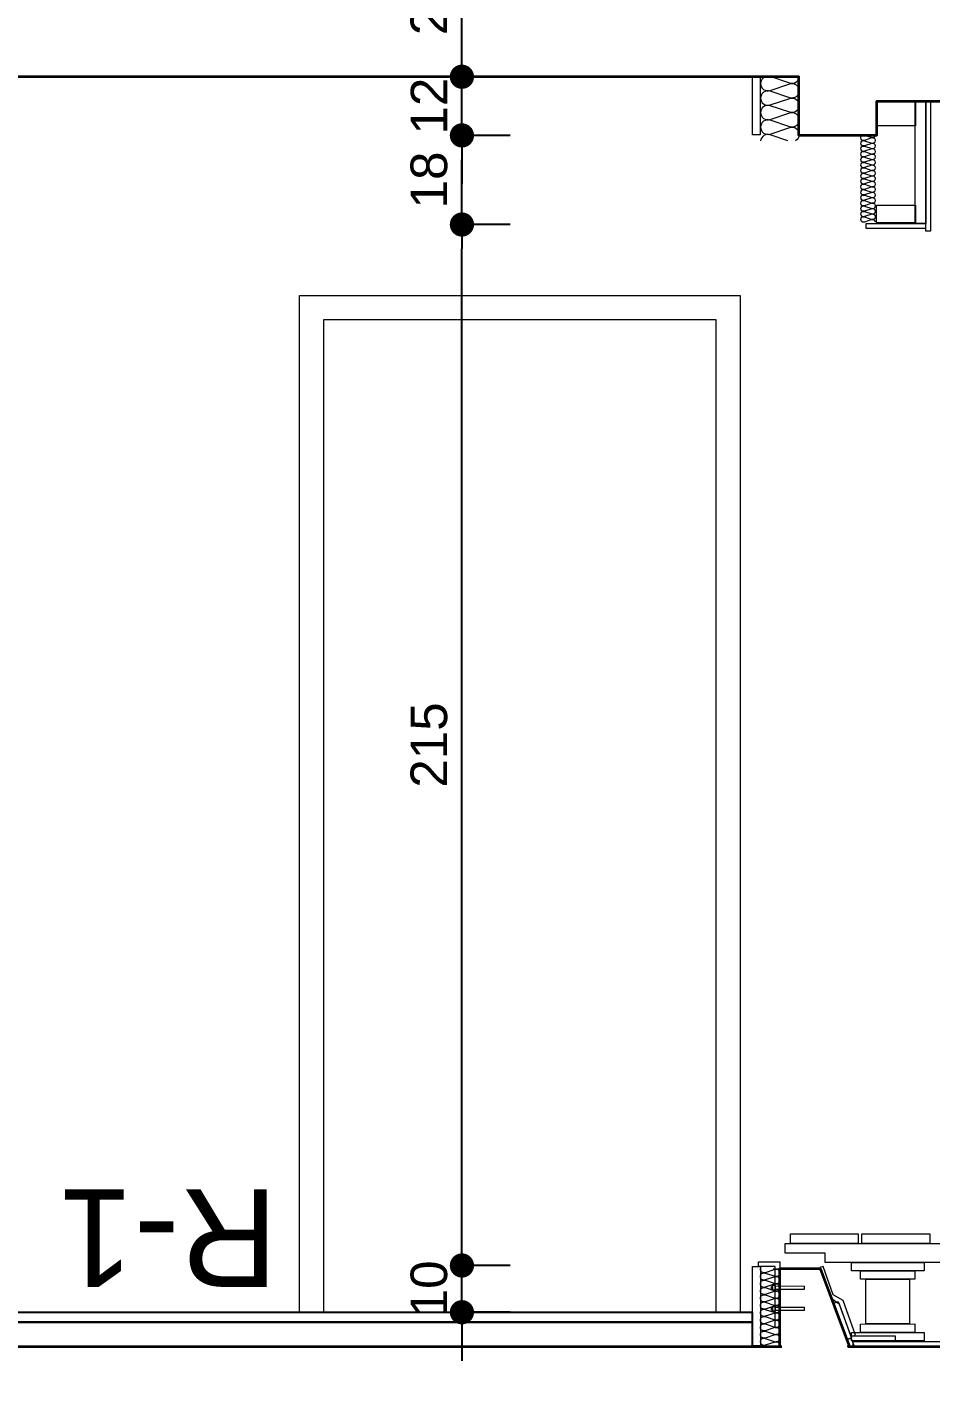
# Model space of a CAD drawing. Header units: centimetres. Extents: x 16433 to 114398, y -50094 to -12305.
# Drawn here: x 66581.9 to 66768.5, y -39125.2 to -38842 of the extents above; entities that cross this region are included whole.
import ezdxf

# ---------------------------------------------------------------- set-up
doc = ezdxf.new("R2010")
doc.units = ezdxf.units.CM
doc.header["$LTSCALE"] = 0.5
doc.layers.get('0').update_dxf_attribs({"linetype": 'CONTINUOUS'})
doc.layers.get('DEFPOINTS').update_dxf_attribs({"linetype": 'CONTINUOUS'})
doc.layers.add('0-Coupe A.3', color=7, linetype='CONTINUOUS')
doc.styles.add('Helvetica', font='')
doc.styles.get('Helvetica').set_extended_font_data('Helvetica')
doc.dimstyles.new('IS', dxfattribs={"dimtxt": 10.08724, "dimasz": 5.007446, "dimexe": 2, "dimexo": 10, "dimgap": 3, "dimtad": 1, "dimdec": 1, "dimtxsty": 'Helvetica', "dimblk": 'DOT', "dimblk1": 'DOT', "dimblk2": 'DOT', "dimcen": 0, "dimdle": 10, "dimazin": 0, "dimtfac": 0.8, "dimtdec": 1, "dimtix": 1, "dimtmove": 0, "dimatfit": 0, "dimldrblk": 'VW_FILLEDARROW-1', "dimfxl": 10, "dimfxlon": 1, "dimfrac": 2, "dimtolj": 1, "dimarcsym": 0})

# ---------------------------------------------------------------- blocks, each defined once
blk = doc.blocks.new('Groupe-294-1')
at = {"color": 7, "linetype": 'Continuous', "lineweight": 13, "flags": 128}
for points in [[(10648.44, -46936.12, -0.511611), (10650.21, -46937.79), (10649.64, -46942.02, 0.080366), (10649.65, -46942.5)], [(10649.65, -46942.5, 0.414214), (10651.4, -46943.7, 0.511611), (10652.44, -46941.49), (10650.36, -46937.76, -0.511611), (10651.39, -46935.56, -0.511611), (10653.15, -46937.23), (10652.59, -46941.47, 0.511611), (10654.35, -46943.14, 0.511611), (10655.38, -46940.94), (10653.31, -46937.2, -0.511611), (10654.34, -46935, -0.511611), (10656.1, -46936.67), (10655.53, -46940.91, 0.511611), (10657.3, -46942.58, 0.511611), (10658.33, -46940.38), (10656.25, -46936.65, -0.511611), (10657.28, -46934.44, -0.511611), (10659.05, -46936.12), (10658.48, -46940.35, 0.511611), (10660.25, -46942.02, 0.511611), (10661.28, -46939.82), (10659.2, -46936.09, -0.511611), (10660.23, -46933.88, -0.268293), (10661.65, -46934.38)], [(10661.95, -46935.95), (10661.43, -46939.79, 0.470121), (10663, -46941.49)]]:
    blk.add_lwpolyline(points, format="xyb", dxfattribs=at)
blk = doc.blocks.new('Groupe-303-1')
at = {"color": 7, "linetype": 'Continuous', "lineweight": 5, "flags": 128}
for points in [[(10901.53, -46900.64), (10918.46, -46990.05), (10712.13, -47029.12), (10695.2, -46939.71)], [(10902.46, -46905.55), (10917.53, -46985.14), (10716.11, -47023.28), (10701.04, -46943.7)]]:
    blk.add_lwpolyline(points, close=True, dxfattribs=at)
blk = doc.blocks.new('_DOT')
at = {"color": 0, "linetype": 'ByBlock', "lineweight": -2}
blk.add_line((-0.5, 0), (-1, 0), dxfattribs=at)
at = {"color": 0, "linetype": 'ByBlock', "const_width": 0.5}
blk.add_lwpolyline([(-0.25, 0, 1), (0.25, 0, 1)], format="xyb", close=True, dxfattribs=at)
blk = doc.blocks.new('*D3405')
at = {"layer": '0-Coupe A.3', "color": 0, "linetype": 'Continuous', "lineweight": -2, "transparency": 16777216}
for p, q in [((66681.65, -38823.3), (66669.65, -38823.3)), ((66671.65, -38847.22), (66671.65, -38828.31)), ((66681.65, -38852.23), (66669.65, -38852.23))]:
    blk.add_line(p, q, dxfattribs=at)
at = {"layer": 'DEFPOINTS', "color": 0, "linetype": 'Continuous', "transparency": 16777216}
for p in [(66671.65, -38823.3), (66707.15, -38823.3), (66719.15, -38852.23)]:
    blk.add_point(p, dxfattribs=at)
at = {"layer": '0-Coupe A.3', "color": 0, "linetype": 'Continuous', "lineweight": -2, "transparency": 16777216, "xscale": 5.007446289062499, "yscale": 5.007446289062499, "zscale": 5.007446289062499}
for p, rotation in [((66671.65, -38823.3), 90), ((66671.65, -38852.23), 270)]:
    blk.add_blockref('_DOT', p, dxfattribs=dict(at, rotation=rotation))
at = {"layer": '0-Coupe A.3', "color": 0, "linetype": 'Continuous', "lineweight": 13, "transparency": 16777216, "insert": (66664.87, -38837.77), "char_height": 7.565, "attachment_point": 5, "rotation": 90, "style": 'Helvetica'}
blk.add_mtext('\\A1;29', dxfattribs=at)
blk = doc.blocks.new('VW_FILLEDARROW-1')
at = {"color": 0, "linetype": 'Continuous', "lineweight": 5, "flags": 128}
blk.add_lwpolyline([(-1.997, 0.535), (0, 0), (-1.997, -0.535)], close=True, dxfattribs=at)
blk = doc.blocks.new('*D3406')
at = {"layer": '0-Coupe A.3', "color": 0, "linetype": 'Continuous', "lineweight": -2, "transparency": 16777216}
for p, q in [((66671.65, -38847.22), (66671.65, -38842.21)), ((66681.65, -38852.23), (66669.65, -38852.23)), ((66671.65, -38864.35), (66671.65, -38852.23)), ((66681.65, -38864.35), (66669.65, -38864.35)), ((66671.65, -38869.36), (66671.65, -38874.37))]:
    blk.add_line(p, q, dxfattribs=at)
at = {"layer": 'DEFPOINTS', "color": 0, "linetype": 'Continuous', "transparency": 16777216}
for p in [(66671.65, -38852.23), (66719.15, -38852.23), (66749.33, -38864.35)]:
    blk.add_point(p, dxfattribs=at)
at = {"layer": '0-Coupe A.3', "color": 0, "linetype": 'Continuous', "lineweight": -2, "transparency": 16777216, "xscale": 5.007446289062499, "yscale": 5.007446289062499, "zscale": 5.007446289062499}
for p, rotation in [((66671.65, -38852.23), 270), ((66671.65, -38864.35), 90)]:
    blk.add_blockref('_DOT', p, dxfattribs=dict(at, rotation=rotation))
at = {"layer": '0-Coupe A.3', "color": 0, "linetype": 'Continuous', "lineweight": 13, "transparency": 16777216, "insert": (66664.87, -38858.29), "char_height": 7.565, "attachment_point": 5, "rotation": 90, "style": 'Helvetica'}
blk.add_mtext('\\A1;12', dxfattribs=at)
blk = doc.blocks.new('*D3407')
at = {"layer": '0-Coupe A.3', "color": 0, "linetype": 'Continuous', "lineweight": -2, "transparency": 16777216}
for p, q in [((66681.65, -38864.35), (66669.65, -38864.35)), ((66671.65, -38877.74), (66671.65, -38869.36)), ((66681.65, -38882.75), (66669.65, -38882.75))]:
    blk.add_line(p, q, dxfattribs=at)
at = {"layer": 'DEFPOINTS', "color": 0, "linetype": 'Continuous', "transparency": 16777216}
for p in [(66671.65, -38864.35), (66749.33, -38864.35), (66752.13, -38882.75)]:
    blk.add_point(p, dxfattribs=at)
at = {"layer": '0-Coupe A.3', "color": 0, "linetype": 'Continuous', "lineweight": -2, "transparency": 16777216, "xscale": 5.007446289062499, "yscale": 5.007446289062499, "zscale": 5.007446289062499}
for p, rotation in [((66671.65, -38864.35), 90), ((66671.65, -38882.75), 270)]:
    blk.add_blockref('_DOT', p, dxfattribs=dict(at, rotation=rotation))
at = {"layer": '0-Coupe A.3', "color": 0, "linetype": 'Continuous', "lineweight": 13, "transparency": 16777216, "insert": (66664.87, -38873.55), "char_height": 7.565, "attachment_point": 5, "rotation": 90, "style": 'Helvetica'}
blk.add_mtext('\\A1;18', dxfattribs=at)
blk = doc.blocks.new('*D3408')
at = {"layer": '0-Coupe A.3', "color": 0, "linetype": 'Continuous', "lineweight": -2, "transparency": 16777216}
for p, q in [((66681.65, -38882.75), (66669.65, -38882.75)), ((66671.65, -39092.74), (66671.65, -38887.76)), ((66681.65, -39097.75), (66669.65, -39097.75))]:
    blk.add_line(p, q, dxfattribs=at)
at = {"layer": 'DEFPOINTS', "color": 0, "linetype": 'Continuous', "transparency": 16777216}
for p in [(66671.65, -38882.75), (66752.13, -38882.75), (66740.23, -39097.75)]:
    blk.add_point(p, dxfattribs=at)
at = {"layer": '0-Coupe A.3', "color": 0, "linetype": 'Continuous', "lineweight": -2, "transparency": 16777216, "xscale": 5.007446289062499, "yscale": 5.007446289062499, "zscale": 5.007446289062499}
for p, rotation in [((66671.65, -38882.75), 90), ((66671.65, -39097.75), 270)]:
    blk.add_blockref('_DOT', p, dxfattribs=dict(at, rotation=rotation))
at = {"layer": '0-Coupe A.3', "color": 0, "linetype": 'Continuous', "lineweight": 13, "transparency": 16777216, "insert": (66664.87, -38990.25), "char_height": 7.565, "attachment_point": 5, "rotation": 90, "style": 'Helvetica'}
blk.add_mtext('\\A1;215', dxfattribs=at)
blk = doc.blocks.new('*D3409')
at = {"layer": '0-Coupe A.3', "color": 0, "linetype": 'Continuous', "lineweight": -2, "transparency": 16777216}
for p, q in [((66671.65, -39092.74), (66671.65, -39087.74)), ((66681.65, -39097.75), (66669.65, -39097.75)), ((66671.65, -39107.4), (66671.65, -39097.75)), ((66681.65, -39107.4), (66669.65, -39107.4)), ((66671.65, -39112.41), (66671.65, -39117.42))]:
    blk.add_line(p, q, dxfattribs=at)
at = {"layer": 'DEFPOINTS', "color": 0, "linetype": 'Continuous', "transparency": 16777216}
for p in [(66671.65, -39097.75), (66740.23, -39097.75), (66705.65, -39107.4)]:
    blk.add_point(p, dxfattribs=at)
at = {"layer": '0-Coupe A.3', "color": 0, "linetype": 'Continuous', "lineweight": -2, "transparency": 16777216, "xscale": 5.007446289062499, "yscale": 5.007446289062499, "zscale": 5.007446289062499}
for p, rotation in [((66671.65, -39097.75), 270), ((66671.65, -39107.4), 90)]:
    blk.add_blockref('_DOT', p, dxfattribs=dict(at, rotation=rotation))
at = {"layer": '0-Coupe A.3', "color": 0, "linetype": 'Continuous', "lineweight": 13, "transparency": 16777216, "insert": (66664.87, -39102.58), "char_height": 7.565, "attachment_point": 5, "rotation": 90, "style": 'Helvetica'}
blk.add_mtext('\\A1;10', dxfattribs=at)
blk = doc.blocks.new('Groupe-345-1')
at = {"color": 7, "linetype": 'Continuous', "lineweight": 5, "flags": 128}
for points in [[(10901.37, -46877.25), (10898.58, -46862.51), (10900.27, -46862.19), (10903.06, -46876.93)], [(10887.15, -46879.94), (10884.36, -46865.2), (10886.05, -46864.88), (10888.84, -46879.62)], [(10899.29, -46875.73), (10897.19, -46864.68), (10898.93, -46864.35), (10901.02, -46875.4)], [(10888.49, -46877.78), (10886.4, -46866.72), (10888.13, -46866.4), (10890.22, -46877.45)], [(10890.01, -46876.34), (10888.34, -46867.5), (10897.36, -46865.79), (10899.03, -46874.64)]]:
    blk.add_lwpolyline(points, close=True, dxfattribs=at)
blk = doc.blocks.new('Groupe-346-1')
at = {"color": 7, "linetype": 'Continuous', "lineweight": 5, "flags": 128}
for points in [[(10894.82, -46895.09), (10894.72, -46894.57), (10895.7, -46894.38), (10895.8, -46894.91)], [(10895.08, -46895.25), (10895.04, -46895.05), (10895.57, -46894.95), (10895.61, -46895.15)]]:
    blk.add_lwpolyline(points, close=True, dxfattribs=at)
blk = doc.blocks.new('Groupe-347-1')
at = {"color": 7, "linetype": 'Continuous', "lineweight": 5, "flags": 128}
for points in [[(10899.1, -46894.28), (10899, -46893.76), (10899.98, -46893.57), (10900.08, -46894.1)], [(10899.37, -46894.43), (10899.33, -46894.24), (10899.85, -46894.14), (10899.89, -46894.33)]]:
    blk.add_lwpolyline(points, close=True, dxfattribs=at)
blk = doc.blocks.new('Groupe-348-1')
at = {"color": 7, "linetype": 'Continuous', "lineweight": 5, "flags": 128}
for points in [[(10899.15, -46893.73), (10898.03, -46887.84), (10898.72, -46887.7), (10899.84, -46893.6)], [(10894.86, -46894.54), (10893.75, -46888.65), (10894.44, -46888.52), (10895.55, -46894.41)]]:
    blk.add_lwpolyline(points, close=True, dxfattribs=at)
at = {"color": 7}
for name in ['Groupe-347-1', 'Groupe-346-1']:
    blk.add_blockref(name, (0, 0), dxfattribs=at)
blk = doc.blocks.new('Groupe-349-1')
at = {"color": 7, "linetype": 'Continuous', "lineweight": 13, "flags": 128}
for points in [[(10907.36, -46894.49, -0.414214), (10906.77, -46895.37, -0.511611), (10905.88, -46894.53), (10906.17, -46892.41, 0.511611), (10905.28, -46891.57, 0.511611), (10904.77, -46892.68), (10905.81, -46894.54, -0.511611), (10905.29, -46895.64, -0.511611), (10904.41, -46894.81), (10904.69, -46892.69, 0.511611), (10903.81, -46891.85, 0.511611), (10903.29, -46892.96), (10904.33, -46894.82, -0.511611), (10903.82, -46895.92, -0.511611), (10902.93, -46895.09), (10903.22, -46892.97, 0.511611), (10902.34, -46892.13, 0.511611), (10901.82, -46893.23), (10902.86, -46895.1, -0.511611), (10902.34, -46896.2, -0.511611), (10901.46, -46895.37), (10901.75, -46893.25, 0.511611), (10900.86, -46892.41, 0.511611), (10900.35, -46893.51), (10901.39, -46895.38, -0.511611), (10900.87, -46896.48, -0.511611), (10899.99, -46895.65), (10900.27, -46893.53, 0.511611), (10899.39, -46892.69, 0.511611), (10898.87, -46893.79), (10899.91, -46895.66, -0.511611), (10899.4, -46896.76, -0.511611), (10898.51, -46895.92), (10898.8, -46893.81, 0.511611), (10897.92, -46892.97, 0.511611), (10897.4, -46894.07), (10898.44, -46895.94, -0.511611), (10897.92, -46897.04, -0.511611), (10897.04, -46896.2), (10897.32, -46894.09, 0.511611), (10896.44, -46893.25, 0.511611), (10895.93, -46894.35), (10896.96, -46896.22, -0.511611), (10896.45, -46897.32, -0.511611), (10895.57, -46896.48), (10895.85, -46894.37, 0.511611), (10894.97, -46893.53, 0.511611), (10894.45, -46894.63), (10895.49, -46896.5, -0.511611), (10894.98, -46897.6, -0.511611), (10894.09, -46896.76), (10894.38, -46894.64, 0.511611), (10893.49, -46893.81, 0.511611), (10892.98, -46894.91), (10894.02, -46896.78, -0.511611), (10893.5, -46897.88, -0.511611), (10892.62, -46897.04), (10892.9, -46894.92, 0.511611), (10892.02, -46894.09, 0.511611), (10891.5, -46895.19), (10892.54, -46897.05, -0.511611), (10892.03, -46898.16, -0.057949), (10891.85, -46898.17)], [(10906.76, -46891.3, 0.511611), (10906.24, -46892.4), (10907.28, -46894.26, -0.080366), (10907.36, -46894.49)], [(10891.37, -46895.62), (10891.43, -46895.2, 0.258514), (10891.16, -46894.53)]]:
    blk.add_lwpolyline(points, format="xyb", dxfattribs=at)
blk = doc.blocks.new('Groupe-376-1')
at = {"color": 7, "linetype": 'Continuous', "lineweight": 13, "flags": 128}
for points in [[(10675.59, -46917.45, -0.414214), (10675.14, -46918.11, -0.511611), (10674.48, -46917.48), (10674.69, -46915.89, 0.511611), (10674.03, -46915.27, 0.511611), (10673.64, -46916.09), (10674.42, -46917.49, -0.511611), (10674.04, -46918.32, -0.511611), (10673.37, -46917.69), (10673.59, -46916.1, 0.511611), (10672.93, -46915.48, 0.511611), (10672.54, -46916.3), (10673.32, -46917.7, -0.511611), (10672.93, -46918.53, -0.511611), (10672.27, -46917.9), (10672.48, -46916.31, 0.511611), (10671.82, -46915.69, 0.511611), (10671.43, -46916.51), (10672.21, -46917.91, -0.511611), (10671.83, -46918.74, -0.511611), (10671.16, -46918.11), (10671.38, -46916.52, 0.511611), (10670.72, -46915.89, 0.511611), (10670.33, -46916.72), (10671.11, -46918.12, -0.511611), (10670.72, -46918.95, -0.511611), (10670.06, -46918.32), (10670.27, -46916.73, 0.511611), (10669.61, -46916.1, 0.511611), (10669.22, -46916.93), (10670, -46918.33, -0.511611), (10669.62, -46919.16, -0.511611), (10668.95, -46918.53), (10669.17, -46916.94, 0.511611), (10668.5, -46916.31, 0.511611), (10668.12, -46917.14), (10668.9, -46918.54, -0.511611), (10668.51, -46919.37, -0.511611), (10667.85, -46918.74), (10668.06, -46917.15, 0.511611), (10667.4, -46916.52, 0.511611), (10667.01, -46917.35), (10667.79, -46918.75, -0.511611), (10667.4, -46919.58, -0.511611), (10666.74, -46918.95), (10666.96, -46917.36, 0.511611), (10666.29, -46916.73, 0.511611), (10665.91, -46917.56), (10666.69, -46918.96, -0.511611), (10666.3, -46919.78, -0.511611), (10665.64, -46919.16), (10665.85, -46917.57, 0.511611), (10665.19, -46916.94, 0.511611), (10664.8, -46917.77), (10665.58, -46919.17, -0.511611), (10665.19, -46919.99, -0.511611), (10664.53, -46919.37), (10664.75, -46917.78, 0.511611), (10664.08, -46917.15, 0.511611), (10663.7, -46917.98), (10664.48, -46919.38, -0.511611), (10664.09, -46920.2, -0.511611), (10663.43, -46919.58), (10663.64, -46917.99, 0.511611), (10662.98, -46917.36, 0.511611), (10662.59, -46918.19), (10663.37, -46919.59, -0.511611), (10662.98, -46920.41, -0.511611), (10662.32, -46919.78), (10662.53, -46918.2, 0.511611), (10661.87, -46917.57, 0.511611), (10661.49, -46918.4), (10662.26, -46919.8, -0.511611), (10661.88, -46920.62, -0.511611), (10661.22, -46919.99), (10661.43, -46918.41, 0.511611), (10660.77, -46917.78, 0.511611), (10660.38, -46918.61), (10661.16, -46920, -0.511611), (10660.77, -46920.83, -0.511611), (10660.11, -46920.2), (10660.32, -46918.62, 0.511611), (10659.66, -46917.99, 0.511611), (10659.28, -46918.81), (10660.05, -46920.21, -0.511611), (10659.67, -46921.04, -0.511611), (10659.01, -46920.41), (10659.22, -46918.83, 0.511611), (10658.56, -46918.2, 0.511611), (10658.17, -46919.02), (10658.95, -46920.42, -0.511611), (10658.56, -46921.25, -0.271288), (10658.03, -46921.06)], [(10675.14, -46915.06, 0.511611), (10674.75, -46915.88), (10675.53, -46917.28, -0.080366), (10675.59, -46917.45)], [(10657.92, -46920.49), (10658.11, -46919.03, 0.471821), (10657.52, -46918.4)]]:
    blk.add_lwpolyline(points, format="xyb", dxfattribs=at)

msp = doc.modelspace()

# ---------------------------------------------------------------- linework, layer by layer
at = {"layer": '0-Coupe A.3', "color": 7, "linetype": 'Continuous', "lineweight": 35, "flags": 128}
for points in [[(66993.651, -38817.752), (66993.651, -38857.371), (66757.297, -38857.371), (66757.297, -38864.352), (66741.297, -38864.352), (66741.297, -38852.226), (66298.27, -38852.226), (66298.27, -39114.446), (66737.731, -39114.446)], [(66737.321, -39114.352), (66737.321, -39098.352), (66745.689, -39098.352), (66751.62, -39114.193), (66751.474, -39114.446), (66969.623, -39114.446), (66969.623, -39113.446), (66969.373, -39113.446), (66969.373, -39092.492), (66985.623, -39092.492), (66985.623, -39176.424), (66969.623, -39176.424), (66969.623, -39136.446), (66298.27, -39136.446), (66298.27, -39386.424), (66633.947, -39389.78), (66969.623, -39386.424), (66985.623, -39386.424), (66985.623, -39431.826)]]:
    msp.add_lwpolyline(points, dxfattribs=at)
at = {"layer": '0-Coupe A.3', "color": 7, "linetype": 'Continuous', "lineweight": 13, "flags": 128}
for points in [[(66731.674, -38852.226), (66733.297, -38852.226), (66733.297, -38864.231), (66731.674, -38864.231)], [(66765.338, -38862.371), (66757.338, -38862.371), (66757.338, -38857.371), (66765.338, -38857.371)], [(66765.343, -38882.421), (66757.343, -38882.421), (66757.343, -38878.782), (66765.343, -38878.782)], [(66753.507, -39093.224), (66739.507, -39093.224), (66739.507, -39091.224), (66753.507, -39091.224)], [(66768.307, -39093.224), (66754.307, -39093.224), (66754.307, -39091.224), (66768.307, -39091.224)], [(66963.931, -39093.224), (66963.931, -39097.124), (66746.674, -39097.124), (66746.674, -39095.224), (66738.419, -39095.224), (66738.419, -39093.224)], [(66731.701, -39097.931), (66733.324, -39097.931), (66733.324, -39114.318), (66731.701, -39114.318)], [(66745.624, -39098.173), (66747.862, -39104.403), (66749.578, -39105.667), (66752.003, -39112.445), (66752.944, -39112.109), (66750.397, -39104.986), (66748.385, -39103.816), (66746.283, -39097.938)], [(66748.436, -39105.502), (66749.375, -39105.16), (66752.123, -39112.696), (66751.184, -39113.038)], [(66751.205, -39113.057), (66752.071, -39112.741), (66752.624, -39114.257), (66751.758, -39114.572)], [(66752.131, -39113.277), (66752.131, -39112.277), (66761.194, -39112.277), (66761.194, -39113.277)], [(66752.51, -39113.446), (66969.623, -39113.446), (66969.623, -39114.446), (66752.51, -39114.446)]]:
    msp.add_lwpolyline(points, close=True, dxfattribs=at)
at = {"layer": '0-Coupe A.3', "color": 7, "linetype": 'Continuous', "lineweight": 5, "flags": 128}
for points in [[(66767.513, -38882.549), (66765.313, -38882.549), (66765.313, -38857.371), (66767.513, -38857.371)], [(66768.473, -38884.152), (66767.473, -38884.152), (66767.473, -38857.371), (66768.473, -38857.371)], [(66755.188, -38883.549), (66755.188, -38882.549), (66767.451, -38882.549), (66767.451, -38883.549)], [(66737.349, -39110.601), (66736.349, -39110.601), (66736.349, -39097.931), (66732.924, -39097.931), (66732.924, -39096.981), (66737.349, -39096.981)]]:
    msp.add_lwpolyline(points, close=True, dxfattribs=at)
at = {"layer": '0-Coupe A.3', "color": 7, "linetype": 'Continuous', "lineweight": 25, "flags": 128}
for points in [[(66731.649, -39109.446), (65476.915, -39109.446), (65476.915, -39107.403), (66731.649, -39107.403)], [(66731.649, -39114.446), (65476.915, -39114.446), (65476.915, -39109.446), (66731.649, -39109.446)]]:
    msp.add_lwpolyline(points, close=True, dxfattribs=at)

# ---------------------------------------------------------------- block references
at = {"layer": '0-Coupe A.3', "color": 7, "rotation": 259.2764052561336}
for name in ['Groupe-294-1', 'Groupe-376-1', 'Groupe-303-1', 'Groupe-345-1', 'Groupe-349-1', 'Groupe-348-1']:
    msp.add_blockref(name, (114839.157, -37123.114), dxfattribs=at)

# ---------------------------------------------------------------- texts
at = {"layer": '0-Coupe A.3', "color": 7, "insert": (66633.651, -39102.169), "char_height": 20.1745, "attachment_point": 1, "rotation": 180, "line_spacing_factor": 0.834288, "style": 'Helvetica'}
msp.add_mtext('R-1', dxfattribs=at)

# ---------------------------------------------------------------- dimensions: what is measured, and where the dimension line sits
at = {"layer": '0-Coupe A.3', "color": 7, "linetype": 'Continuous', "lineweight": 13}
for base, p1, p2, picture, middle in [((66671.651, -38823.304), (66719.151, -38852.226), (66707.151, -38823.304), '*D3405', (66664.868, -38837.765)), ((66671.651, -38852.226), (66749.331, -38864.352), (66719.151, -38852.226), '*D3406', (66664.868, -38858.289)), ((66671.651, -38864.352), (66752.131, -38882.752), (66749.331, -38864.352), '*D3407', (66664.868, -38873.552)), ((66671.651, -38882.752), (66740.231, -39097.752), (66752.131, -38882.752), '*D3408', (66664.868, -38990.252)), ((66671.651, -39097.752), (66705.651, -39107.403), (66740.231, -39097.752), '*D3409', (66664.868, -39102.578))]:
    dim = msp.add_linear_dim(base=base, p1=p1, p2=p2, angle=270, dimstyle='IS', override={"dimtxt": 7.56543, "dimdec": 0, "dimpost": '<>', "dimtxsty": 'Helvetica', "dimtmove": 2}, dxfattribs=at)
    dim.commit()
    dim.dimension.update_dxf_attribs({"geometry": picture, "text_midpoint": middle})

doc.saveas('drawing.dxf')
